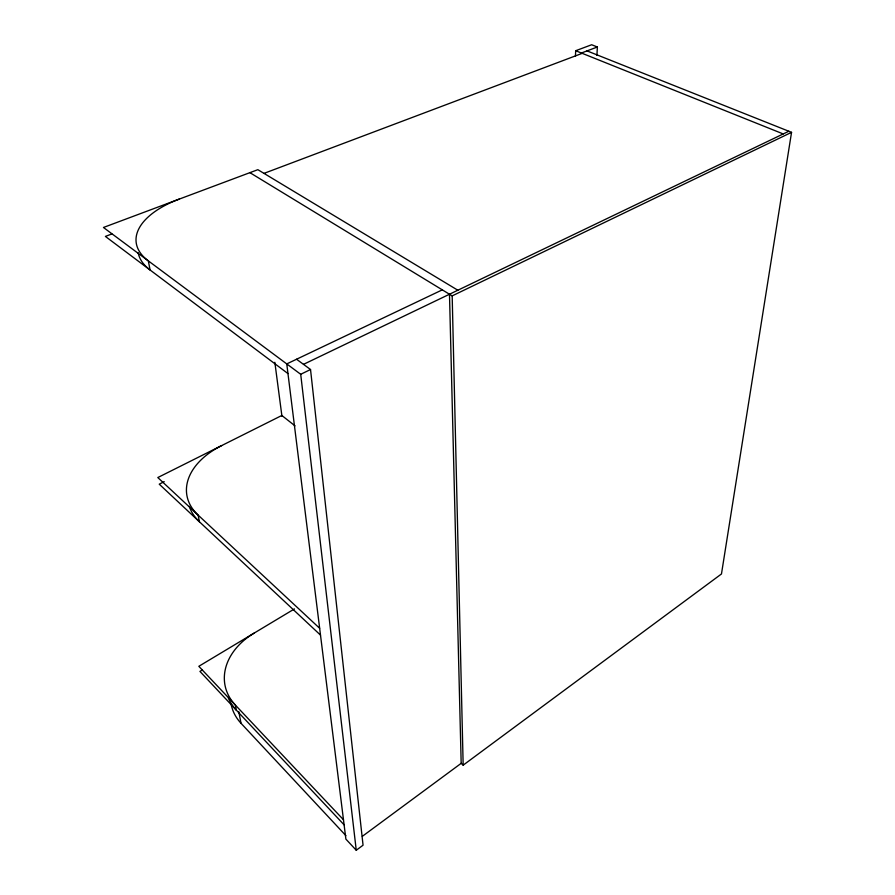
<?xml version="1.0" encoding="UTF-8"?>
<svg xmlns="http://www.w3.org/2000/svg" width="895" height="895" viewBox="0 0 895 895"><rect width="100%" height="100%" fill="white"/><g stroke="black" fill="none" stroke-linecap="round" stroke-linejoin="round"><path stroke-width="1.34" d="M575.451 56.307L575.686 50.724L591.651 44.75L597.368 46.999L596.931 55.367M587.019 50.892L791.549 132.337L721.471 573.963L463.162 765.169L461.182 763.334L449.491 294.242M442.298 289.857L286.758 363.907L345.884 839.107L356.255 850.25L363.057 845.204L310.531 369.523L296.547 359.242M362.33 836.333L461.182 763.334M202.315 669.963L199.943 671.407L344.105 824.832M294.444 608.924L198.824 666.305L343.479 819.753M164.232 481.655L159.243 484.173L320.5 635.103M457.837 290.226L257.849 169.681L103.451 227.475L300.709 374.289L310.531 369.523M303.506 364.354L788.831 131.252M249.906 172.657L452.176 295.876L791.549 132.337M111.886 233.953L105.386 236.414L287.966 373.573M581.392 53.018L597.368 46.999M263.991 173.384L582.22 53.342M575.686 50.724L783.214 133.937M295.014 425.852L281.835 415.47L157.8 477.55L319.649 628.279M231.123 704.264A64.071 48.554 -12.6 0 0 241.046 723.317L345.917 835.639M238.752 711.559L241.046 723.317M274.843 362.296L281.947 416.276M300.709 374.289L356.255 850.25M452.176 295.876L463.162 765.169M228.382 698.055A66.991 50.209 -12.3 0 0 236.347 710.149L235.34 705.036A67.237 50.198 -12.1 0 1 253.99 633.201M189.292 506.335A76.288 48.71 -8.8 0 0 199.44 521.796L198.131 515.106A76.623 48.621 -8.7 0 1 221.669 445.587M138.166 252.77A88.773 43.396 -6.2 0 0 150.103 269.999L148.313 260.859A89.22 43.139 -6.2 0 1 179.201 199.115"/></g></svg>
